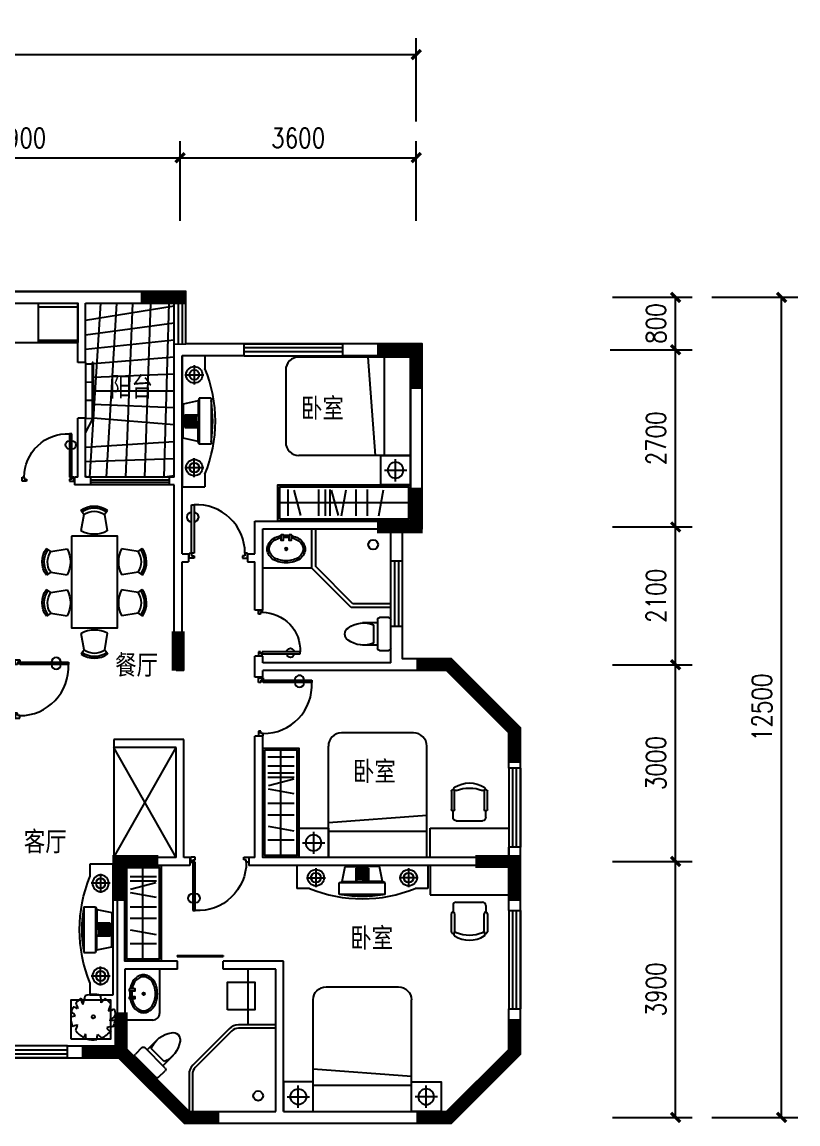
# Model space of a CAD drawing. Header units: millimetres. Extents: x 1193 to 32691, y 722 to 32497.
# Drawn here: x 20865 to 32691, y 15701 to 32497 of the extents above; entities that cross this region are included whole.
import ezdxf
from ezdxf.enums import TextEntityAlignment as Align

# ---------------------------------------------------------------- set-up
doc = ezdxf.new("R2010")
doc.units = ezdxf.units.MM
for name, color, linetype in [('DT', 7, 'Continuous'), ('JJ', 6, 'Continuous'), ('PUB_DIM', 3, 'Continuous'), ('PUB_H', 13, 'Continuous'), ('TEXT', 7, 'Continuous'), ('TOILET', 7, 'Continuous'), ('WALL', 4, 'Continuous'), ('WC', 10, 'Continuous'), ('WINDOW', 5, 'Continuous'), ('WINDOW_TEXT', 7, 'Continuous'), ('轮廓线', 240, 'Continuous')]:
    doc.layers.add(name, color=color, linetype=linetype)
doc.styles.add('-黑体', font='simhei.ttf')
doc.styles.add('DIM_FONT', font='SIMPLEX.shx', dxfattribs={"width": 0.8})
doc.styles.add('SIMPLEX', font='SIMPLEX.SHX')
doc.styles.get("Standard").update_dxf_attribs({"font": 'arial.ttf'})
doc.dimstyles.new('DIMN', dxfattribs={"dimtxt": 300, "dimasz": 1, "dimexe": 250, "dimexo": 300, "dimgap": 150, "dimtad": 1, "dimdec": 0, "dimdsep": 46, "dimtxsty": 'DIM_FONT', "dimblk": '_DIMX', "dimblk1": 'ARCHTICK', "dimblk2": 'ARCHTICK', "dimcen": 0.1, "dimclrt": 7, "dimadec": 0, "dimazin": 0, "dimtfac": 1, "dimtdec": 0, "dimtix": 1, "dimtmove": 2, "dimatfit": 3, "dimldrblk": '_DIMX', "dimfxl": 1, "dimtolj": 1, "dimtzin": 0, "dimarcsym": 0})

# ---------------------------------------------------------------- blocks, each defined once
blk = doc.blocks.new('_WBLK')
for p, q in [((-0.5, 0.5), (0.5, 0.5)), ((0.5, 0.1666666666666666), (-0.5, 0.1666666666666666)), ((0.5, -0.1666666666666667), (-0.5, -0.1666666666666667)), ((-0.4999999999999999, -0.5), (0.5, -0.5))]:
    blk.add_line(p, q)
at = {"layer": 'WINDOW_TEXT', "style": 'SIMPLEX', "flags": 9}
blk.add_attdef('A', text='', height=1, dxfattribs=at).set_placement((0, 1.5), align=Align.MIDDLE)
blk = doc.blocks.new('_ARCHTICK')
at = {"color": 0, "linetype": 'ByBlock', "const_width": 0.15}
blk.add_lwpolyline([(-0.5, -0.5), (0.5, 0.5)], dxfattribs=at)
blk = doc.blocks.new('_DIMX')
at = {"const_width": 50}
blk.add_lwpolyline([(-70, -70), (70, 70)], dxfattribs=at)
blk = doc.blocks.new('M_E24TTP')
at = {"layer": 'TOILET', "color": 7}
for p, q in [((-169.7498989045307, 200.3977986315294), (-169.7498989045307, 430.3977986315294)), ((169.7498989045234, 200.3977986315294), (169.7498989045234, 430.3977986315294)), ((-249.9999999999964, 30), (-250.0000000000036, 170)), ((-220.0000000000036, 200), (219.9999999999964, 200)), ((-139.7498989045307, 260.3977986315294), (139.7498989045234, 260.3977986315294)), ((249.9999999999964, 170), (249.9999999999964, 30)), ((219.9999999999964, 0), (-219.9999999999964, 0))]:
    blk.add_line(p, q, dxfattribs=at)
for centre, radius, start, end in [((-3.637978807091713e-12, 589.5585712347456), 109.7823411183082, 33.45085782636113, 146.5491421736378), ((227.3882324694678, 412.843315203354), 397.5299272151005, 143.3618551266865, 202.5495246689264), ((-227.3882324694641, 412.8433152033613), 397.5299272150933, 337.4504753310721, 36.63814487331355), ((-220.0000000000036, 170), 30, 90, 180.0000000000029), ((219.9999999999964, 170), 30, 0, 90), ((-219.9999999999964, 30), 30, 180.0000000000029, 270), ((219.9999999999964, 30), 30, 270, 0)]:
    blk.add_arc(centre, radius, start, end, dxfattribs=at)
at = {"style": 'DIM_FONT', "width": 0.8, "flags": 9}
for tag in ['YSIZE', 'XSIZE']:
    blk.add_attdef(tag, (0, 0), '', height=0.5, dxfattribs=at)
blk = doc.blocks.new('M_A22TIB')
for p, q in [((-0.4492954482755533, 0.07629073581015507), (-0.4492954482755533, 0.898403832475003)), ((-0.4492954482755533, 0.898403832475003), (-0.4081897934423109, 0.898403832475003)), ((-0.4081897934423109, 0.898403832475003), (-0.4081897934423109, 0.07629073581015507)), ((-0.4904011031087959, 0.07629073581015507), (-0.4492954482755533, 0.07629073581015507)), ((-0.4904011031087959, -0.005920573856329718), (-0.4904011031087959, 0.07629073581015507)), ((-0.4492954482755533, 0.07629073581015507), (-0.4492954482755533, 0.03518508097691268)), ((-0.4081897934423109, 0.07629073581015507), (-0.4492954482755533, 0.07629073581015507)), ((-0.4492954482755533, 0.03518508097691268), (-0.4081897934423109, 0.03518508097691268)), ((-0.4081897934423109, 0.03518508097691268), (-0.4081897934423109, -0.005920573856329718)), ((0.4550289580557793, 0.03518508097691268), (0.4139233032225369, 0.03518508097691268)), ((0.4139233032225369, 0.03518508097691268), (0.4139233032225369, -0.005920573856329718)), ((0.4961346128890218, 0.07629073581015507), (0.4550289580557793, 0.07629073581015507)), ((0.4550289580557793, 0.07629073581015507), (0.4550289580557793, 0.03518508097691268)), ((0.4961346128890218, -0.005920573856329718), (0.4961346128890218, 0.07629073581015507)), ((-0.4081897934423109, -0.005920573856329718), (-0.4904011031087959, -0.005920573856329718)), ((-0.4904011031087959, -0.005920573856329718), (-0.4904011031087959, -0.005920573856329718)), ((0.4139233032225369, -0.005920573856329718), (0.4961346128890218, -0.005920573856329718)), ((0.4961346128890218, -0.005920573856329718), (0.4961346128890218, -0.005920573856329718))]:
    blk.add_line(p, q)
for centre, radius, start, end in [((-0.4492954482755533, 0.6887687055762471), 0.07908870845642624, 90, 270), ((-0.3670834954885889, 0.0773190524574915), 0.822113096664848, 359.9283331946687, 92.86602885992377), ((-0.4081897934423109, 0.6887687055762471), 0.07908870845642624, 270, 90)]:
    blk.add_arc(centre, radius, start, end)
blk = doc.blocks.new('_C18POR')
at = {"layer": 'JJ'}
for p, q in [((0, 0), (-1.01863406598568e-10, 1500)), ((-1.01863406598568e-10, 1500), (1699.999999999898, 1500.000000000146)), ((400, 2.91038304567337e-11), (399.9999999998981, 1500.000000000029)), ((533.4019317040947, 1500.000000000044), (644.4249390694022, 4.365574568510056e-11)), ((1899.999999999985, 200.0000000001601), (1899.999999999927, 1300.00000000016)), ((0, 0), (1700, 1.455191522836685e-10))]:
    blk.add_line(p, q, dxfattribs=at)
for centre, start, end in [((1699.999999999927, 1300.000000000146), 4.956035581926699e-12, 90.00000000000496), ((1699.999999999985, 200.0000000001455), 270.000000000005, 4.956035581926699e-12)]:
    blk.add_arc(centre, 200, start, end, dxfattribs=at)
at = {"style": 'DIM_FONT', "width": 0.8, "flags": 9}
for tag in ['YSIZE', 'XSIZE']:
    blk.add_attdef(tag, (0, 0), '', height=0.5, dxfattribs=at)
blk = doc.blocks.new('_C4CHW')
at = {"layer": 'JJ'}
blk.add_blockref('_C18POR', (0, 0), dxfattribs=at)
at = {"style": 'DIM_FONT', "width": 0.8, "flags": 9}
for tag in ['YSIZE', 'XSIZE']:
    blk.add_attdef(tag, (0, 0), '', height=0.5, dxfattribs=at)
blk = doc.blocks.new('_C4COF')
at = {"layer": 'WALL'}
blk.add_blockref('_C4CHW', (0, 0), dxfattribs=at)
at = {"style": 'DIM_FONT', "width": 0.8, "flags": 9}
for tag in ['YSIZE', 'XSIZE']:
    blk.add_attdef(tag, (0, 0), '', height=0.5, dxfattribs=at)
blk = doc.blocks.new('_C20TYU')
at = {"layer": 'WC'}
for p, q in [((-2.842170943040401e-13, 9.999999999999716), (2.842170943040401e-13, -9.999999999999716)), ((-2.842170943040401e-13, 9.999999999999716), (3.500000000000853, 10.00000000000028)), ((1.86999999999972, 8.520000000000266), (1.86999999999972, 5.620000000000289)), ((3.500000000000853, 10.00000000000028), (3.500000000000284, 8.059553248362192)), ((0.4199999999996749, 7.070000000000277), (3.319999999999709, 7.070000000000277)), ((2.63000000000028, 3.499999999999147), (2.456473953767272, 3.082252110921843)), ((4.429999999999723, 3.499999999999147), (2.63000000000028, 3.499999999999147)), ((2.63000000000028, 3.499999999999147), (2.629999999999711, -3.500000000000853)), ((4.429999999999723, 3.499999999999147), (4.429999999999723, -3.500000000000853)), ((2.456473953767272, 3.082252110921843), (0.1699999999991064, 2.606164383561975)), ((0.1699999999996749, 2.606164383561975), (0.169999999998538, -8.526512829121202e-13)), ((2.456473953767272, 3.082252110921843), (2.456473953767841, -8.526512829121202e-13)), ((0.4299999999997226, -8.526512829121202e-13), (0.4299999999997226, 0.9700000000003115)), ((0.4299999999997226, 0.9700000000003115), (2.456473953767841, 0.9700000000008799)), ((0.5299999999996885, -8.526512829121202e-13), (0.5299999999996885, 0.8700000000002888)), ((0.5299999999996885, 0.8700000000002888), (2.456473953767841, 0.8700000000008572)), ((0.7299999999996771, -8.526512829121202e-13), (0.7299999999996771, 0.8700000000002888)), ((0.9299999999997226, -8.526512829121202e-13), (0.9299999999997226, 0.8700000000002888)), ((1.129999999999711, -8.526512829121202e-13), (1.129999999999711, 0.8700000000002888)), ((1.3299999999997, -8.526512829121202e-13), (1.3299999999997, 0.8700000000002888)), ((1.529999999999688, -8.526512829121202e-13), (1.529999999999688, 0.8700000000002888)), ((1.729999999999677, -8.526512829121202e-13), (1.729999999999677, 0.8700000000002888)), ((1.929999999999723, -8.526512829121202e-13), (1.929999999999723, 0.8700000000002888)), ((2.129999999999711, -8.526512829121202e-13), (2.129999999999711, 0.8700000000002888)), ((0.1699999999996749, -2.606164383563737), (0.169999999998538, -8.526512829121202e-13)), ((0.4299999999997226, -8.526512829121202e-13), (0.4299999999997226, -0.9700000000020168)), ((0.4299999999997226, -0.9700000000020168), (2.456473953767841, -0.9700000000026421)), ((0.5299999999996885, -8.526512829121202e-13), (0.5299999999996885, -0.8700000000020509)), ((0.5299999999996885, -0.8700000000020509), (2.456473953767841, -0.8700000000026193)), ((0.7299999999996771, -8.526512829121202e-13), (0.7299999999996771, -0.8700000000020509)), ((0.9299999999997226, -8.526512829121202e-13), (0.9299999999997226, -0.8700000000020509)), ((1.129999999999711, -8.526512829121202e-13), (1.129999999999711, -0.8700000000020509)), ((1.3299999999997, -8.526512829121202e-13), (1.3299999999997, -0.8700000000020509)), ((1.529999999999688, -8.526512829121202e-13), (1.529999999999688, -0.8700000000020509)), ((1.729999999999677, -8.526512829121202e-13), (1.729999999999677, -0.8700000000020509)), ((1.929999999999723, -8.526512829121202e-13), (1.929999999999723, -0.8700000000020509)), ((2.129999999999711, -8.526512829121202e-13), (2.129999999999711, -0.8700000000020509)), ((2.456473953767272, -3.082252110923605), (2.456473953767841, -8.526512829121202e-13)), ((2.456473953767272, -3.082252110923605), (0.1699999999991064, -2.606164383563737)), ((2.63000000000028, -3.500000000000853), (2.456473953767272, -3.082252110923605)), ((4.429999999999723, -3.500000000000853), (2.629999999999711, -3.500000000000853)), ((1.86999999999972, -8.520000000002028), (1.86999999999972, -5.620000000002051)), ((0.4199999999996749, -7.07000000000204), (3.319999999999709, -7.07000000000204)), ((3.500000000000284, -8.059553248366285), (3.500000000000284, -9.999999999999147)), ((2.842170943040401e-13, -9.999999999999716), (3.500000000000284, -9.999999999999147))]:
    blk.add_line(p, q, dxfattribs=at)
for centre, radius in [((1.86999999999972, 7.070000000000277), 1.25), ((1.86999999999972, 7.070000000000277), 0.75), ((1.86999999999972, -7.07000000000204), 1.25), ((1.86999999999972, -7.07000000000204), 0.75)]:
    blk.add_circle(centre, radius, dxfattribs=at)
for centre, radius, start, end in [((-16.23478260868552, -1.477928890381008e-12), 21.31708336464693, 337.7852239154627, 22.21477608453572), ((-16.04478260868552, -1.477928890381008e-12), 20.71708336464693, 351.2284791516101, 8.771520848389866)]:
    blk.add_arc(centre, radius, start, end, dxfattribs=at)
at = {"style": 'DIM_FONT', "width": 0.8, "flags": 9}
for tag in ['YSIZE', 'XSIZE']:
    blk.add_attdef(tag, (0, 0), '', height=0.5, dxfattribs=at)
blk = doc.blocks.new('_C0BXV')
at = {"layer": 'JJ', "xscale": -100, "yscale": 100, "zscale": 100, "rotation": 89.9999999999999}
blk.add_blockref('_C20TYU', (0, 0), dxfattribs=at)
at = {"style": 'DIM_FONT', "width": 0.8, "flags": 9}
for tag in ['YSIZE', 'XSIZE']:
    blk.add_attdef(tag, (0, 0), '', height=0.5, dxfattribs=at)
blk = doc.blocks.new('_E6GUL')
at = {"layer": 'WC'}
for points in [[(-0.7500000000001137, 2.033633089293119, 0.02642919608072529), (-1.189383494228309, 1.931048740589404, 0.08231393903309484), (-2.121320343559773, 1.48492424049175, 0.1143833486753109), (-2.691615977784068, 0.7613521808736436, 0.1343800092873524), (-2.900000000000091, -5.684341886080801e-14, 0.1343800092873378), (-2.691615977784068, -0.7613521808737573, 0.1143833486753111), (-2.121320343559773, -1.484924240491807, 0.0823139390330995), (-1.189383494228196, -1.931048740589461, 0.07067000486751386), (-1.13686837721616e-13, -2.100000000000023, 0.07067000486751812), (1.189383494228082, -1.931048740589404, 0.08231393903309508), (2.121320343559546, -1.48492424049175, 0.1143833486753106), (2.69161597778384, -0.7613521808736436, 0.1343800092873524), (2.899999999999864, 5.684341886080801e-14, 0.1371984389008746)], [(-0.7500000000002274, 1.728530650445578, 0.02305399718088878), (-1.105839582845078, 1.642916106424536, 0.08231393903308756), (-1.949281640250774, 1.239154664335956, 0.1155187488024915), (-2.433431309318166, 0.6085756219088694, 0.1343800092873594), (-2.600000000000136, -5.684341886080801e-14, 0.1343800092874082), (-2.433431309317939, -0.6085756219092104, 0.1155187488024386), (-1.949281640250888, -1.239154664336013, 0.08231393903306752), (-1.105839582845306, -1.642916106424423, 0.07067000486754421), (-1.13686837721616e-13, -1.800000000000011, 0.07067000486752599), (1.105839582844851, -1.642916106424536, 0.08231393903308756), (1.949281640250547, -1.239154664335956, 0.1155187488024915), (2.433431309317939, -0.6085756219088694, 0.1343800092873594), (2.599999999999909, 5.684341886080801e-14, 0.137557652147613)], [(0.4500000000001592, 2.076227381770423, 0.02639561685204402), (-1.13686837721616e-13, 2.100000000000023, 0.02639561685202118), (-0.4499999999999318, 2.076227381770479, 0.08231393903309484)], [(0.4500000000001592, 1.774420179057699, 0.02839910065398466), (-1.13686837721616e-13, 1.800000000000011, 0.02839910065396035), (-0.4499999999999318, 1.774420179057756, 0.08231393903308756)], [(2.899999999999864, 5.684341886080801e-14, 0.1343800092873989), (2.691615977783727, 0.7613521808738142, 0.1143833486753362), (2.121320343559546, 1.484924240491807, 0.08231393903307559), (1.189383494228082, 1.931048740589461, 0.02642919608071407), (0.75, 2.033633089293119, 0.0270505346887004)], [(2.599999999999909, 5.684341886080801e-14, 0.1343800092872531), (2.433431309318166, 0.6085756219083578, 0.11551874880262), (1.949281640250547, 1.239154664336127, 0.08231393903311651), (1.105839582844283, 1.642916106424764, 0.02305399718084689), (0.75, 1.728530650445578, 0.02922872398334826)]]:
    blk.add_lwpolyline(points, format="xyb", dxfattribs=at)
for points in [[(-0.4499999999999318, 2.200000000000102), (-0.7500000000001137, 2.200000000000102), (-0.7500000000002274, 1.299999999999955), (-0.4499999999998181, 1.300000000000011)], [(0.75, 2.200000000000102), (0.4500000000001592, 2.200000000000102), (0.4500000000000455, 1.300000000000182), (0.75, 1.300000000000182)]]:
    blk.add_lwpolyline(points, close=True, dxfattribs=at)
for radius in [0.2, 0.1]:
    blk.add_circle((0, 0), radius, dxfattribs=at)
at = {"style": 'DIM_FONT', "width": 0.8, "flags": 9}
for tag in ['YSIZE', 'XSIZE']:
    blk.add_attdef(tag, (0, 0), '', height=0.5, dxfattribs=at)
blk = doc.blocks.new('M_C56KIS')
for p, q in [((61.68769691910711, 318.4202871911148), (71.90601225494174, 242.2449976117387)), ((71.90601225494174, 242.2449976117387), (100.8935978659574, 299.1390777507368)), ((100.8935978659574, 299.1390777507368), (100.8935978659574, 299.1390777507368))]:
    blk.add_line(p, q)
blk.add_lwpolyline([(293.5310873228591, 324.8203210098109), (293.5310873228591, -275.1796789901891), (-306.4689126771409, -275.1796789901891), (-306.4689126771409, 324.8203210098109)], close=True)
blk.add_circle((-45.62873294828751, -15.71658524134182), 24.74795864091466)
for centre, radius, start, end in [((-307.3263161788782, 139.4254770050211), 56.51447527397258, 8.94104035208526, 100.0107453020594), ((-45.50328085846559, -12.31630878756187), 339.7112833079223, 112.0102967799918, 142.6391627845076), ((-371.2896940797655, -21.64040045695947), 380.1920188542477, 45.97817327683244, 58.53146648823827), ((-666.0950092341081, 364.7389955538201), 570.3182934058449, 348.5728220433146, 356.664893159638), ((-45.50328085846559, -12.31630878756187), 347.6731246968502, 72.04260863602428, 98.47500495788819), ((-45.50328085846559, -12.31630878756187), 341.3130754933274, 37.27508326534749, 64.82453975226632), ((82.19623916537967, 215.3506896556755), 145.4134528367333, 319.7203254456983, 351.7151342059933), ((-277.2367385652906, -87.58515179670576), 115.2873787263145, 97.39115352619886, 159.6951689965226), ((-332.4263924279076, -104.7566776789063), 142.750854417868, 71.80085051577306, 110.5991494842191), ((-45.50328085846559, -12.31630878756187), 338.1869811262916, 154.3498330697507, 173.0356210533512), ((-402.2700638191891, 850.071679190416), 717.8742823705817, 274.1464636058081, 282.123813865735), ((206.6061042903748, 198.4565398962477), 84.24348286259413, 254.8554930631365, 310.959999052217), ((-45.50328085846559, -12.31630878756187), 344.854602640086, 0.5321478976161764, 25.58563763758895), ((-45.50328085846559, -12.31630878756187), 341.6813009379082, 185.9236248562026, 201.5277014868109), ((-287.016916876004, -214.3724508192572), 105.9156923180378, 81.8313753688686, 131.8278158106918), ((-119.4181293166766, -230.1884061095298), 194.498044918058, 141.6582328344403, 174.3092801234542), ((1198.945539950029, 166.7284474101361), 1057.644250898783, 196.6397484795939, 201.9099380494143), ((262.0729412414221, -63.06088788394482), 99.59076505003421, 227.0453936709736, 270.9650517005485), ((240.9715377723187, 101.5253414807994), 125.0895764326022, 263.277489039658, 297.8128437567362), ((333.1284424762271, 45.00061429590642), 130.7944999497475, 215.3868289016926, 249.7411029521465), ((-45.50328085846559, -12.31630878756187), 343.8520713788156, 334.0766548191929, 348.9021315592918), ((-45.50328085846559, -12.31630878756187), 333.1188994948745, 216.5940385052634, 237.4463764496026), ((-456.1104389769607, -26.25292581247413), 353.3091112416235, 310.8535874544839, 325.1929914565035), ((258.5327176696737, -243.1566432130312), 424.821412029153, 177.9454952844627, 193.2146256256703), ((-45.50328085846559, -12.31630878756187), 345.7632267254725, 251.5307323359839, 290.6299658611113), ((1319.979056938726, -610.5931979398483), 1273.632728424784, 161.2864889084941, 167.5451059776773), ((-13.45707389987365, -284.0690271355743), 151.3411783082969, 354.7322619888067, 32.8543979234022), ((-45.50328085846559, -12.31630878756187), 339.1036820278283, 302.6098373623655, 320.6752496465583)]:
    blk.add_arc(centre, radius, start, end)
at = {"style": 'DIM_FONT', "width": 0.8, "flags": 9}
for tag in ['YSIZE', 'XSIZE']:
    blk.add_attdef(tag, (0, 0), '', height=0.5, dxfattribs=at)
blk = doc.blocks.new('_C2GBH')
at = {"layer": 'JJ'}
for p, q in [((-225, -55), (-225, -395)), ((-395, -225), (-55, -225))]:
    blk.add_line(p, q, dxfattribs=at)
blk.add_lwpolyline([(-450, 0), (-450, -450), (0, -450), (0, 0)], close=True, dxfattribs=at)
blk.add_circle((-225, -225), 120, dxfattribs=at)
at = {"style": 'DIM_FONT', "width": 0.8, "flags": 9}
for tag in ['YSIZE', 'XSIZE']:
    blk.add_attdef(tag, (0, 0), '', height=0.5, dxfattribs=at)
blk = doc.blocks.new('M_A13ZTG')
for p, q in [((-0.5018127931532894, 0.2083333429182039), (0.4981872068468103, 0.2083333429182039)), ((-0.5018127931532894, 0.2083333429182039), (-0.5018127931532894, 0.1896067654037581)), ((0.4981872068468103, 0.2083333429182039), (0.4981872068468103, 0.1896067654037581)), ((-0.5018127931532894, 0.1896067654037581), (0.4981872068468103, 0.1896067654037581))]:
    blk.add_line(p, q)
blk = doc.blocks.new('M_C32CXI')
for p, q in [((-188.1173838503528, 275), (86.88261614964722, 274.9999999998981)), ((86.88261614964722, 225), (-188.1173838503528, 224.9999999998981)), ((211.8826161496472, 249.9999999999927), (111.8826161496545, 249.9999999999709)), ((261.8826161496545, 200), (261.8826161496472, -200)), ((-188.1173838503455, -225), (86.8826161496545, -225.0000000001019)), ((86.8826161496545, -275), (-188.1173838503455, -275.0000000001019)), ((211.8826161496545, -250), (111.8826161496545, -250.0000000000218))]:
    blk.add_line(p, q)
for centre, radius, start, end in [((110.9897590067703, 0), 425.8928571428326, 148.1092081981523, 211.8907918018478), ((-226.7826380876322, 210.1694915254229), 28.07203389830514, 338.7606894476903, 148.1092081981521), ((313.9659494829975, 0), 552.0833333333411, 158.7606894476899, 201.2393105523097), ((-188.1173838503637, 249.9999999999491), 25.00000000005045, 89.99999999997881, 270.0000000000211), ((86.88261614964722, 250), 25, 269.9999999999992, 90.0000000000008), ((211.8826161496545, 199.9999999999927), 50, 0, 90.00000000001087), ((-226.7826380876322, -210.1694915254229), 28.07203389830518, 211.8907918018478, 21.23931055230808), ((-188.1173838503528, -250.0000000000509), 25.00000000005045, 89.99999999997881, 270.0000000000211), ((86.8826161496545, -250), 25, 269.9999999999992, 90.0000000000008), ((211.8826161496472, -200.0000000000909), 50, 269.999999999989, 0)]:
    blk.add_arc(centre, radius, start, end)
at = {"width": 0.8, "flags": 9}
for tag in ['YSIZE', 'XSIZE']:
    blk.add_attdef(tag, (0, 0), '', height=0.5, dxfattribs=at)
blk = doc.blocks.new('_E4MQF')
at = {"layer": 'PUB_DIM'}
for p, q in [((-600, 541.4606739881565), (0, 541.4606739881565)), ((-600, 31.17003490077332), (0, 31.17003490077332))]:
    blk.add_line(p, q, dxfattribs=at)
for points in [[(-600, 0), (0, 0), (0, 600), (-600, 600)], [(-205.3302450853807, 22.45524699118687), (-205.3302450853807, 6.036582921224181), (-149.4857149193995, 6.036582921224181), (-149.4857149193995, 22.45524699118687)]]:
    blk.add_lwpolyline(points, close=True, dxfattribs=at)
blk.add_circle((-95.28365057920746, 16.70876033598324), 9.033700459665852, dxfattribs=at)
at = {"style": 'DIM_FONT', "width": 0.8, "flags": 9}
for tag in ['YSIZE', 'XSIZE']:
    blk.add_attdef(tag, (0, 0), '', height=0.5, dxfattribs=at)
blk = doc.blocks.new('A$C696326CC')
at = {"layer": 'PUB_H', "rotation": 324.6600000000053}
blk.add_blockref('_E4MQF', (489.4407746199868, -6.697699791402556e-05), dxfattribs=at)
blk = doc.blocks.new('*D61')
at = {"layer": 'DEFPOINTS', "color": 0, "transparency": 16777216}
for p in [(29565.29580902613, 28301.37264887295), (30826.09985994854, 28301.37264887295), (29529.27647828616, 27501.37264887295)]:
    blk.add_point(p, dxfattribs=at)
at = {"layer": 'PUB_DIM', "color": 0, "lineweight": -2, "transparency": 16777216}
for p, q in [((29865.29580902613, 28301.37264887295), (31076.09985994854, 28301.37264887295)), ((30826.09985994854, 28302.37264887295), (30826.09985994854, 28303.37264887295)), ((30826.09985994854, 27501.37264887295), (30826.09985994854, 28301.37264887295)), ((29829.27647828616, 27501.37264887295), (31076.09985994854, 27501.37264887295)), ((30826.09985994854, 27500.37264887295), (30826.09985994854, 27499.37264887295))]:
    blk.add_line(p, q, dxfattribs=at)
for p, rotation in [((30826.09985994854, 28301.37264887295), 270), ((30826.09985994854, 27501.37264887295), 90)]:
    blk.add_blockref('_DIMX', p, dxfattribs=dict(at, rotation=rotation))
at = {"layer": 'PUB_DIM', "color": 7, "transparency": 16777216, "insert": (30526.09985994854, 27901.37264887293), "char_height": 300, "attachment_point": 5, "rotation": 90, "style": 'DIM_FONT'}
blk.add_mtext('\\A1;800', dxfattribs=at)
blk = doc.blocks.new('_C12HYY')
at = {"layer": 'JJ'}
for p, q in [((-120.6938151297072, 174.3753905677695), (-185.3509952813911, 221.4864195825685)), ((-120.6938151297072, 174.3753905677695), (130.0128341451054, 211.5545126727411)), ((-126.3695601703221, -142.2404076735984), (-192.6737071448442, -187.0037866119528)), ((-126.369560170293, -142.2404076735984), (122.8434719885845, -188.3812324742539))]:
    blk.add_line(p, q, dxfattribs=at)
for centre, radius, start, end in [((102.126501886014, 12.02227842474531), 355.6944444444363, 143.9218727776041, 214.0241462724967), ((102.126501886014, 12.02227842474531), 325.6944444444363, 143.9218727776041, 214.0241462724967), ((102.126501886014, 12.02227842474531), 275.6944444444363, 143.9218727776041, 214.0241462724967), ((-248.5116080085281, 18.30791712102291), 425.0000000000959, 330.9005225892001, 27.04549646089349)]:
    blk.add_arc(centre, radius, start, end, dxfattribs=at)
at = {"style": 'DIM_FONT', "width": 0.8, "flags": 9}
for tag in ['YSIZE', 'XSIZE']:
    blk.add_attdef(tag, (-24.08088751057221, 18.15194697129846), '', height=0.5, rotation=356.9059419410828, dxfattribs=at)
for tag in ['YSIZE', 'XSIZE']:
    blk.add_attdef(tag, (0, 0), '', height=0.5, dxfattribs=at)
blk = doc.blocks.new('_C11DKQ')
at = {"layer": 'JJ'}
for p, q in [((-1166.101238471849, 312.1467543399631), (-1212.246534607679, 377.4966712835594)), ((-849.4360621561354, 313.1182926685724), (-803.6926219907909, 378.7501270314679)), ((-541.1012384718488, 312.1467543399631), (-587.2465346076788, 377.4966712835594)), ((-224.4360621561354, 313.1182926685724), (-178.6926219907909, 378.7501270314679)), ((-1166.101238471849, 312.146754339934), (-1207.000705096056, 62.02009694220033)), ((-849.4360621561354, 313.1182926685724), (-807.0025876446307, 63.24730325206474)), ((-541.1012384718488, 312.146754339934), (-582.0007050960558, 62.02009694220033)), ((-224.4360621561354, 313.1182926685724), (-182.0025876446307, 63.24730325206474)), ((332.146754339934, -193.8987615281512), (82.02009694220033, -152.9992949039442)), ((332.1467543399631, -193.8987615281512), (397.4966712835594, -147.7534653923212)), ((333.1182926685724, -510.5639378438646), (83.24730325206474, -552.9974123553693)), ((333.1182926685724, -510.5639378438646), (398.7501270314679, -556.3073780092091))]:
    blk.add_line(p, q, dxfattribs=at)
blk.add_lwpolyline([(-1400, -700), (0, -700), (0, 0), (-1400, 0)], close=True, dxfattribs=at)
for centre, radius, start, end in [((-1007.076216198184, 86.93914126175514), 355.6944444444363, 55.12464788368797, 125.2269213785806), ((-1007.076216198184, 86.93914126175514), 325.6944444444363, 55.12464788368797, 125.2269213785806), ((-1007.076216198184, 86.93914126175514), 275.6944444444363, 55.12464788368797, 125.2269213785806), ((-382.0762161981693, 86.93914126175514), 355.6944444444363, 55.12464788368797, 125.2269213785806), ((-382.0762161981693, 86.93914126175514), 325.6944444444363, 55.12464788368797, 125.2269213785806), ((-382.0762161981693, 86.93914126175514), 275.6944444444363, 55.12464788368797, 125.2269213785806), ((-1008.152152285795, 437.6319352079299), 425.0000000000959, 242.1032976952841, 298.2482715669774), ((-383.1521522857802, 437.6319352079299), 425.0000000000959, 242.1032976952841, 298.2482715669774), ((457.6319352079154, -351.8478477142053), 425.0000000000959, 152.103297695284, 208.2482715669774), ((106.9391412617551, -352.9237838018162), 325.6944444444363, 325.124647883688, 35.22692137858054), ((106.9391412617551, -352.9237838018162), 355.6944444444363, 325.124647883688, 35.22692137858054), ((106.9391412617551, -352.9237838018162), 275.6944444444363, 325.124647883688, 35.22692137858054)]:
    blk.add_arc(centre, radius, start, end, dxfattribs=at)
at = {"layer": 'JJ', "xscale": -1}
for p, rotation in [((-1603.790783636781, -343.7604328034358), 178.7972248939161), ((-1021.239567196564, -893.7907836367813), 268.7972248939161), ((-396.2395671965642, -893.7907836367813), 268.7972248939161)]:
    blk.add_blockref('_C12HYY', p, dxfattribs=dict(at, rotation=rotation))
at = {"style": 'DIM_FONT', "width": 0.8, "flags": 9}
for tag in ['YSIZE', 'XSIZE']:
    blk.add_attdef(tag, (0, 0), '', height=0.5, dxfattribs=at)

msp = doc.modelspace()

# ---------------------------------------------------------------- hatches: boundary and pattern name
at = {"layer": 'WINDOW'}
h = msp.add_hatch(dxfattribs=at)
h.set_pattern_fill('NET', color=256, scale=2000, style=0)
h.set_pattern_definition([(0, (-532203709.6962089, -2524336212.918412), (0, 250), []), (90, (-532203709.6962089, -2524336212.918412), (-250, 1.530757942277972e-14), [])])
h.paths.add_polyline_path([(23183.37675350463, 28211.37264887294), (22607.38205581462, 28211.37264887294), (21857.38205581462, 28211.37264887294), (21833.37675356423, 28211.37264887294), (21833.37675350463, 27308.09197012385), (21833.37675356423, 26458.09196964702), (21833.37675356423, 25561.37264887294), (21908.37675362384, 25561.37264887294), (23108.37675362384, 25561.37264911136), (23183.37675362384, 25561.37264934977)])
h.paths.add_polyline_path([(21950.46009510419, 26459.6328438274), (21934.54250421702, 26459.6328438274), (21934.54250421702, 27309.6328438274), (21950.4600951043, 27309.6328438274)], flags=16)
h.paths.add_polyline_path([(22164.13301631448, 26634.80229282709), (22987.69233834837, 26634.80229282895), (22987.69233834698, 27222.09042842224), (22164.13301631308, 27222.09042842038)], flags=24)

# ---------------------------------------------------------------- linework, layer by layer
at = {"layer": 'DT'}
for points in [[(22673.37675350463, 28301.37264887294, 200, 200, 0), (23273.37675350463, 28301.37264887294, 200, 200, 0), (23273.37675350463, 28201.37264887294, 0, 0, 0)], [(26273.37675344502, 27501.37264887294, 200, 200, 0), (26873.37675344502, 27501.37264887294, 200, 200, 0), (26873.37675344502, 26901.37264887294, 0, 0, 0)], [(26273.37675344502, 24801.37264887294, 200, 200, 0), (26873.37675344502, 24801.37264887294, 200, 200, 0), (26873.37675344502, 25401.37264887294, 0, 0, 0)], [(22943.37675362384, 19701.37264934977, 200, 200, 0), (22343.37675362384, 19701.37264934977, 200, 200, 0), (22343.37675362384, 19101.37264934977, 0, 0, 0)], [(27773.37675350463, 19701.37264934977, 200, 200, 0), (28373.37675350463, 19701.37264934977, 200, 200, 0), (28373.37675350463, 19101.37264934977, 0, 0, 0)]]:
    msp.add_lwpolyline(points, format="xyseb", dxfattribs=at)
at = {"layer": 'DT', "const_width": 200}
for points in [[(23243.37675332581, 23211.3726483961), (23243.37675332581, 22611.3726483961)], [(26873.3767543987, 22701.37264887294), (27373.37675380265, 22701.37264887294), (28373.37675362384, 21701.37264934977), (28373.37675362384, 21201.37264887294)], [(23873.37675207412, 15801.37264982661), (23373.37675267016, 15801.37264982661), (22373.37675284898, 16801.37264934977), (22373.37675284898, 17401.37264982661)], [(26873.37675433909, 15801.37264982661), (27373.37675374305, 15801.37264982661), (28373.37675356423, 16801.37264934977), (28373.37675356423, 17301.37264982661)], [(22373.37675284898, 16801.37265030345), (21773.37675284898, 16801.37265030345)]]:
    msp.add_lwpolyline(points, dxfattribs=at)
at = {"layer": 'JJ'}
for p, q in [((19063.37675356423, 27611.37264887294), (21713.37675356423, 27611.37264887294)), ((24922.30855458533, 24970.13559452495), (24922.30855458533, 25370.13559452495)), ((25116.51083594119, 24976.95042911967), (25012.98321789061, 25363.32075993022)), ((25386.82706504619, 24970.13559452495), (25386.82706504619, 25370.13559452495)), ((25491.60067623412, 24970.13559452495), (25491.60067623412, 25370.13559452495)), ((25559.85941916263, 24970.13559452495), (25559.85941916263, 25370.13559452495)), ((25685.80295758998, 24976.95042911967), (25582.2753395394, 25363.32075993022)), ((25735.99036371266, 24971.73998419246), (25805.449634786, 25365.66308514079)), ((25956.11918669497, 24970.13559452495), (25956.11918669497, 25370.13559452495)), ((26129.15154081141, 24970.13559452495), (26129.15154081141, 25370.13559452495)), ((26305.28248536145, 24971.73998419246), (26374.74175643479, 25365.66308514079)), ((26753.37675350463, 25166.37264887294), (24793.37675350463, 25166.37264887294)), ((25283.37675356423, 24171.37264934977), (25283.37675356423, 24771.37264887294)), ((25343.37675356423, 24196.22546307048), (25343.37675356423, 24771.37264887294)), ((25908.22956740415, 23631.3726483961), (25343.37675356423, 24196.22546307048)), ((25283.37675356423, 24171.37264934977), (24533.37675350463, 24171.37264934977)), ((25883.37675344502, 23571.37264887294), (25283.37675356423, 24171.37264934977)), ((26483.37675356423, 23571.37264934977), (25883.37675344502, 23571.37264887294)), ((26483.37675350463, 23631.37264934977), (25908.22956740415, 23631.3726483961)), ((23213.37675356423, 19761.37264934977), (22262.07260220801, 21441.37264887294)), ((22262.07260226762, 19761.37264934977), (23213.37675362384, 21441.37264887294)), ((22262.07260220801, 21441.37264887294), (22262.07260220801, 19662.48834673365)), ((24808.37675368344, 19791.37264934977), (24808.37675368344, 21401.37264934977)), ((24612.13969933545, 21295.52712408503), (25012.13969933545, 21295.52712408503)), ((24612.13969933545, 21157.92233816584), (25012.13969933545, 21157.92233816584)), ((24612.13969933545, 21053.14872662028), (25012.13969933545, 21053.14872662028)), ((24612.13969933545, 20984.88998381099), (25012.13969933545, 20984.88998381099)), ((24618.95453393018, 20858.94644514521), (25005.32486474072, 20962.47406355342)), ((24613.74408900296, 20808.75903908214), (25007.66718995129, 20739.299768128)), ((24612.13969933545, 20588.63021627864), (25012.13969933545, 20588.63021627864)), ((24612.13969933545, 20415.59786192378), (25012.13969933545, 20415.59786192378)), ((24613.74408900296, 20239.46691767177), (25007.66718995129, 20170.00764671763)), ((24612.13969933545, 20030.04493109187), (25012.13969933545, 20030.04493109187)), ((22708.37675362384, 18211.3726483961), (22708.37675368344, 19641.37264934977)), ((22512.13969927585, 19473.14872566661), (22912.13969927585, 19473.14872566661)), ((22512.13969927585, 19404.88998285731), (22912.13969927585, 19404.88998285731)), ((22518.95453387057, 19278.94644419154), (22905.32486468112, 19382.47406259974)), ((22513.74408894336, 19228.75903812846), (22907.66718989169, 19159.29976717433)), ((22512.13969927585, 19008.63021532496), (22912.13969927585, 19008.63021532496)), ((22512.13969927585, 18835.59786097011), (22912.13969927585, 18835.59786097011)), ((22513.74408894336, 18659.46691671809), (22907.66718989169, 18590.00764576396)), ((22512.13969927585, 18450.0449301382), (22912.13969927585, 18450.0449301382)), ((22960.70179008996, 18061.3726483961), (22960.70179008996, 17385.32881418666)), ((24305.73869162356, 18061.3726483961), (24305.73869162356, 17211.37264887294)), ((22860.70179008996, 17285.32881418666), (22433.37675356423, 17285.32881418666)), ((24022.35417431151, 17152.79400602778), (23469.23461693084, 16599.67444673976)), ((24730.63844602858, 17211.3726483961), (24163.77553110873, 17211.37264982661)), ((24730.63844596898, 17161.3726483961), (24163.77553021466, 17161.37264887294)), ((24057.70951270615, 17117.43866602382), (23504.58995586192, 16564.31910673579)), ((23410.65597337043, 16458.25309053859), (23410.65597337043, 15891.37264887294)), ((23460.65597325122, 16458.25308958491), (23460.65597337043, 15891.37264887294))]:
    msp.add_line(p, q, dxfattribs=at)
for points in [[(24763.37675350463, 24891.37264887294), (24763.37675350463, 25441.37264887294), (26783.37675350463, 25441.37264887294), (26783.37675350463, 24891.37264887294)], [(24793.37675350463, 24921.37264887294), (24793.37675350463, 25411.37264887294), (26753.37675350463, 25411.37264887294), (26753.37675350463, 24921.37264887294)], [(24533.37675368344, 21431.37264934977), (25083.37675368344, 21431.37264934977), (25083.37675368344, 19761.37264934977), (24533.37675368344, 19761.37264934977)], [(24563.37675368344, 21401.37264934977), (25053.37675368344, 21401.37264934977), (25053.37675368344, 19791.37264934977), (24563.37675368344, 19791.37264934977)], [(27083.37675362384, 20211.37264934977), (28283.37675362384, 20211.37264934977), (28283.37675362384, 19761.37264934977), (27083.37675362384, 19761.37264934977)], [(22433.37675356423, 19641.37264934977), (22983.37675362384, 19641.37264934977), (22983.37675362384, 18181.3726483961), (22433.37675362384, 18181.3726483961)], [(22463.37675362384, 19611.3726483961), (22953.37675362384, 19611.3726483961), (22953.37675362384, 18211.3726483961), (22463.37675362384, 18211.3726483961)], [(27083.37675362384, 19191.37264934977), (28283.37675362384, 19191.37264934977), (28283.37675362384, 19641.37264934977), (27083.37675362384, 19641.37264934977)], [(23998.03057699954, 17440.58075157603), (23998.03057699954, 17862.79395309886), (24415.17583304202, 17862.79395309886), (24415.17583304202, 17440.58075157603)]]:
    msp.add_lwpolyline(points, close=True, dxfattribs=at)
for centre in [(26216.51702481067, 24532.50829473933), (24463.77871715581, 16130.23700300654)]:
    msp.add_circle(centre, 74.29934167861938, dxfattribs=at)
for centre, radius, start, end in [((22860.70179008996, 17385.32881418666), 100, 269.9999999799897, 0), ((24163.7755307511, 17011.37264982661), 200, 89.9999998932783, 135.0000000801755), ((24163.77553009545, 17011.37264887294), 150, 89.99999994663915, 135.0000001084744), ((23610.65597337043, 16458.25309053859), 200, 135.000000075459, 180), ((23610.65597325122, 16458.25308958491), 150, 135.0000001084744, 180)]:
    msp.add_arc(centre, radius, start, end, dxfattribs=at)
at = {"layer": 'WALL'}
for p, q in [((18283.37675362384, 28391.37264887294), (23363.37675350463, 28391.37264887294)), ((23363.37675350463, 28211.37264888132), (23363.37675350463, 28391.37264887294)), ((18463.37675356423, 28211.37264887294), (21713.37675356423, 28211.37264887294)), ((21713.37675350463, 27308.09196964702), (21713.37675356423, 28211.37264887294)), ((21833.37675350463, 27308.09197012385), (21833.37675356423, 28211.37264887294)), ((21833.37675356423, 28211.37264887294), (23183.37675350463, 28211.37264887294)), ((23183.37675350463, 28211.37264887294), (23363.37675350463, 28211.37264888132)), ((23183.37675353268, 27589.27393620605), (23363.37675350463, 27591.37264887294)), ((23183.37675362384, 25561.37264934977), (23183.37675353268, 27589.27393620605)), ((24251.95539742267, 27591.37264887294), (23363.37675350463, 27591.37264887294)), ((24251.95539742267, 27411.3726483961), (24251.95539742267, 27591.37264887294)), ((26963.37675350463, 27591.37264887294), (25751.95539730346, 27591.37264887294)), ((25751.95539742267, 27411.37264887294), (25751.95539730346, 27591.37264887294)), ((26963.37675344502, 24771.37264934977), (26963.37675350463, 27591.37264887294)), ((23303.37675356423, 24391.3726483961), (23303.37675350463, 27411.3726483961)), ((24251.95539742267, 27411.3726483961), (23303.37675350463, 27411.3726483961)), ((26783.37675338542, 27411.37264887294), (25751.95539742267, 27411.37264887294)), ((26783.37675338542, 24891.37264887294), (26783.37675338542, 27411.37264887294)), ((21833.37675350463, 27308.09197012385), (21713.37675350463, 27308.09196964702)), ((21713.37675356423, 25561.37264887294), (21713.37675356423, 26458.09196964702)), ((21833.37675356423, 26458.09196964702), (21713.37675356423, 26458.09196964702)), ((21833.37675356423, 25561.37264887294), (21833.37675356423, 26458.09196964702)), ((21713.37675356423, 25561.37264887294), (21663.37675362384, 25561.37264887294)), ((21663.37675362384, 25561.37264887294), (21663.37675362384, 25441.37264887294)), ((21908.37675362384, 25561.37264887294), (21833.37675356423, 25561.37264887294)), ((21908.37675362384, 25561.37264887294), (21908.37675368344, 25441.37264887294)), ((23183.37675362384, 25561.37264934977), (23108.37675362384, 25561.37264934977)), ((23108.37675362384, 25561.37264934977), (23108.37675374305, 25441.37264887294)), ((21908.37675368344, 25441.37264887294), (21663.37675362384, 25441.37264887294)), ((23183.37675350463, 25441.37264887294), (23108.37675374305, 25441.37264887294)), ((23183.37675368344, 22611.3726483961), (23183.37675350463, 25441.37264887294)), ((24413.37675368344, 24891.37264887294), (26783.37675338542, 24891.37264887294)), ((24413.37675368344, 24391.37264887294), (24413.37675368344, 24891.37264887294)), ((24533.37675344502, 24771.37264887294), (26483.37675356423, 24771.37264887294)), ((24533.37675350463, 23531.37264791926), (24533.37675344502, 24771.37264887294)), ((26483.37675350463, 24281.37264887294), (26483.37675350463, 24771.37264887294)), ((26663.37675350463, 24281.37264887294), (26663.37675350463, 24771.37264887294)), ((26663.37675356423, 24771.37264887294), (26963.37675344502, 24771.37264934977)), ((23303.37675356423, 24391.37264887294), (23403.37675356423, 24391.37264887294)), ((23403.37675356423, 24391.3726483961), (23403.37675362384, 24271.37264887294)), ((24303.37675350463, 24391.37264887294), (24413.37675362384, 24391.37264887294)), ((24303.37675350463, 24391.37264887294), (24303.37675350463, 24271.37264887294)), ((23303.37675368344, 22611.3726483961), (23303.37675356423, 24271.3726483961)), ((23303.37675356423, 24271.37264887294), (23403.37675362384, 24271.37264887294)), ((24303.37675350463, 24271.37264887294), (24413.37675362384, 24271.37264887294)), ((24413.37675362384, 23531.37264791926), (24413.37675368344, 24271.37264887294)), ((26663.37675344502, 24281.37264887294), (26483.37675344502, 24281.37264887294)), ((24533.37675350463, 23531.37264791926), (24413.37675362384, 23531.37264791926)), ((26663.37675356423, 23281.37264887294), (26483.37675356423, 23281.37264887294)), ((26483.37675356423, 22731.3726483961), (26483.37675356423, 23281.37264887294)), ((26663.37675356423, 22791.3726483961), (26663.37675356423, 23281.37264887294)), ((24413.37675356423, 22731.37264791926), (24413.37675356423, 22831.37264744243)), ((24533.37675362384, 22831.37264744243), (24413.37675356423, 22831.37264744243)), ((24413.37675404107, 22511.37264791926), (24413.37675410067, 22731.37264791926)), ((24533.37675356423, 22731.37264744243), (24533.37675356423, 22831.37264744243)), ((26483.37675356423, 22731.3726483961), (24533.37675356423, 22731.37264744243)), ((27410.65597468173, 22791.3726483961), (26663.37675356423, 22791.3726483961)), ((28463.37675368344, 21738.65186945399), (27410.65597468173, 22791.3726483961)), ((23333.37675350463, 22611.3726483961), (23213.37675350463, 22611.3726483961)), ((24533.37675398147, 22511.37264791926), (24413.37675410067, 22511.37264791926)), ((27336.09753351962, 22611.3726483961), (24533.37675398147, 22611.37264791926)), ((24533.37675398147, 22511.37264791926), (24533.37675398147, 22611.37264791926)), ((28283.37675368344, 21664.09342829188), (27336.09753351962, 22611.3726483961)), ((28463.37675368344, 21122.67241541346), (28463.37675368344, 21738.65186945399)), ((23333.37675356423, 21561.37264887294), (22262.07260220801, 21561.37264887294)), ((22262.07260220801, 21561.37264887294), (22262.07260220801, 21441.37264887294)), ((23333.37675356423, 19761.37264934977), (23333.37675356423, 21561.37264887294)), ((24413.37675356423, 19761.37264934977), (24413.37675392186, 21611.37264791926)), ((24533.37675392186, 21611.37264791926), (24413.37675386226, 21611.37264791926)), ((24533.37675368344, 19761.37264934977), (24533.37675386226, 21611.37264791926)), ((28283.37675368344, 21122.67241541346), (28283.37675368344, 21664.09342829188)), ((23213.37675356423, 21441.37264887294), (22262.07260220801, 21441.37264887294)), ((23213.37675356423, 19761.37264934977), (23213.37675356423, 21441.37264887294)), ((28463.37675374305, 21122.67241541346), (28283.37675374305, 21122.67241541346)), ((28283.37675362384, 19761.37264934977), (28283.37675362384, 19922.67241541346)), ((28463.37675362384, 19922.67241541346), (28283.37675362384, 19922.67241541346)), ((28463.37675362384, 18956.90856186351), (28463.37675362384, 19922.67241541346)), ((22313.37675356423, 19761.37264934977), (22313.37675362384, 18561.37264887294)), ((23213.37675356423, 19761.37264934977), (22313.37675356423, 19761.37264934977)), ((23423.37675350463, 19761.37264934977), (23333.37675356423, 19761.37264934977)), ((23423.37675350463, 19761.37264887294), (23423.37675350463, 19761.37264934977)), ((23423.37675350463, 19761.37264887294), (23423.37675350463, 19641.37264934977)), ((24413.37675356423, 19761.37264934977), (24323.37675350463, 19761.37264934977)), ((24323.37675350463, 19761.37264887294), (24323.37675350463, 19761.37264934977)), ((24323.37675350463, 19761.37264934977), (24323.37675350463, 19641.37264934977)), ((28283.37675362384, 19761.37264934977), (24533.37675368344, 19761.37264934977)), ((22433.37675356423, 19641.37264934977), (22433.37675362384, 18181.3726483961)), ((23423.37675350463, 19641.37264934977), (22733.37675356423, 19641.37264934977)), ((28283.37675362384, 19641.37264934977), (24323.37675350463, 19641.37264982661)), ((28283.37675362384, 18956.90856234034), (28283.37675362384, 19641.37264934977)), ((28283.37675362384, 18956.90856186351), (28463.37675362384, 18956.90856186351)), ((22313.37675356423, 18561.37264887294), (22313.37675350463, 16891.37264934977)), ((23232.00759982621, 18181.3726483961), (22433.37675362384, 18181.3726483961)), ((23232.00759976661, 18061.3726483961), (23232.00759982621, 18181.3726483961)), ((24850.63844590938, 18181.37264791926), (23932.00759982621, 18181.37264791926)), ((23932.00759976661, 18061.3726483961), (23932.00759982621, 18181.3726483961)), ((24850.63844590938, 15891.37264934977), (24850.63844590938, 18181.37264791926)), ((23232.00759976661, 18061.3726483961), (22433.37675356423, 18061.3726483961)), ((22433.37675356423, 18061.3726483961), (22433.37675350463, 16881.11623922786)), ((24730.63844590938, 18061.3726483961), (23932.00759976661, 18061.3726483961)), ((24730.63844596898, 15891.37264934977), (24730.63844590938, 18061.3726483961)), ((28283.37675356423, 16838.65187040767), (28283.37675362384, 17456.90856234034)), ((28283.37675356423, 17456.90856186351), (28463.37675362384, 17456.90856234034)), ((28463.37675356423, 16764.09342924556), (28463.37675350463, 17456.90856234034)), ((21559.73714333331, 16891.37264934977), (22313.37675350463, 16891.37264934977)), ((21559.73714333331, 16711.37264934977), (21559.73714333331, 16891.37264934977)), ((22410.6559742645, 16891.37264934977), (23410.65597337043, 15891.37264934977)), ((27336.0975332812, 15891.37264982661), (28283.37675356423, 16838.65187040767)), ((21559.73714333331, 16711.37264934977), (22336.09753298318, 16711.37264934977)), ((22336.09753298318, 16711.37264934977), (23336.09753155267, 15711.37264934977)), ((27410.6559743241, 15711.37264982661), (28463.37675356423, 16764.09342924556)), ((23410.65597337043, 15891.37264934977), (24730.63844596898, 15891.37264934977)), ((24850.63844590938, 15891.37264934977), (27336.0975332812, 15891.37264982661)), ((23336.09753155267, 15711.37264934977), (27410.6559743241, 15711.37264982661))]:
    msp.add_line(p, q, dxfattribs=at)
at = {"layer": 'WINDOW'}
msp.add_line((21833.37675350463, 27308.09197012385), (21833.37675356423, 26458.09196964702), dxfattribs=at)
at = {"layer": '轮廓线'}
msp.add_lwpolyline([(7783.376753623836, 16711.37264934977), (14663.37675356423, 16711.37264934977), (14663.37675362384, 19011.37264982661), (17783.37675350463, 19011.37264982661), (17783.37675356423, 16711.37264934977), (22336.09753298318, 16711.37264934977), (23336.09753155267, 15711.37264934977), (27410.6559743241, 15711.37264982661), (28463.37675356423, 16764.09342924556), (28463.37675368344, 21738.65186945399), (27410.65597468173, 22791.3726483961), (26663.37675356423, 22791.3726483961), (26663.37675046479, 24771.37264887294), (26963.37675344502, 24771.37264887294), (26963.37675344502, 27591.37264887294), (23363.37675350463, 27591.37264887294), (23363.37675350463, 28391.37264887294), (18283.37675356423, 28391.37264934977), (18283.37675356423, 27191.37264934977), (5383.376753564231, 27191.3726483961), (5383.376753564231, 20111.37264791926), (7783.376753623836, 20111.37264791926)], close=True, dxfattribs=at)

# ---------------------------------------------------------------- block references
at = {"layer": 'JJ', "xscale": -1}
for name, p, rotation in [('A$C696326CC', (21512.63025849616, 27328.26681963405), 324.6599999881572), ('_C0BXV', (23303.37675356423, 26412.65107885798), 89.99999999986356), ('_C2GBH', (26783.37675344502, 25441.37264887294), 180.0000000001365), ('M_E24TTP', (26483.37675344502, 23169.10963789424), 90), ('M_C32CXI', (27683.37675344502, 20583.66247860392), 90), ('_C2GBH', (25083.37675368344, 19761.37264934977), 90.00000000013645), ('_C0BXV', (26050.63844596898, 19641.37264934977), 359.9999999998636), ('_C4COF', (25300.63844590938, 15891.37264934977), 269.9999999998636), ('M_E24TTP', (22748.26056700503, 16567.91019169291), 315), ('_C2GBH', (27250.63844590938, 16341.37264934977), 270.0000000001364)]:
    msp.add_blockref(name, p, dxfattribs=dict(at, rotation=rotation))
at = {"layer": 'JJ'}
for name, p, rotation in [('_C4COF', (26783.37675344502, 27391.37264887294), 180.0000000001365), ('_C11DKQ', (22320.58956368152, 23262.47052341284), 269.9999999998636), ('_C4COF', (27033.37675368344, 19761.37264934977), 90.00000000013645), ('_C0BXV', (22249.5498343662, 18662.48834673365), 270.0000000001364), ('M_C32CXI', (27683.37675344502, 18819.08282009562), 90), ('M_C56KIS', (21905.61402153527, 17319.13321701487), 180), ('_C2GBH', (24850.63844590938, 16341.37264934977), 89.99999999986356)]:
    msp.add_blockref(name, p, dxfattribs=dict(at, rotation=rotation))
at = {"layer": 'JJ', "xscale": -100, "yscale": 100, "zscale": 100}
msp.add_blockref('_E6GUL', (24890.05232488667, 24464.431520619), dxfattribs=at)
at = {"layer": 'WC', "xscale": 100, "yscale": 100, "zscale": 100, "rotation": 89.99999999986363}
msp.add_blockref('_E6GUL', (22717.68119501626, 17686.41370741328), dxfattribs=at)
at = {"layer": 'WINDOW'}
for name, p, xscale, yscale, zscale, rotation in [('_WBLK', (23273.37675350463, 27901.37264887294), 622.0987126670079, 180, 622.0987126670079, 90.000000003), ('M_A13ZTG', (21773.37675362384, 26883.09196964702), -850, -850, 850, 90), ('M_A22TIB', (21263.37675362384, 25501.37264887294), 800, -800, 800, 180), ('_WBLK', (22508.37675362384, 25501.37264887294), 1200, 120.0000004768371, 1200, 180), ('M_A22TIB', (23853.37675350463, 24331.37264887294), -900, -900, 900, 180), ('_WBLK', (26573.37675350463, 23781.37264887294), 1000, 180, 1000, 90.00000000200001), ('M_A22TIB', (24473.37675362384, 23181.37264791926), -700, 700, 700, 270.000000003), ('M_A22TIB', (20763.37675350463, 22335.43149200877), -900, -900, 900, 90), ('M_A22TIB', (24473.37675392186, 22061.37264791926), -900, -900, 900, 89.99999998999999), ('_WBLK', (28373.37675368344, 20522.67241541346), 1200, 180, 1200, 269.999999999), ('M_A22TIB', (23873.37675350463, 19761.37264887294), -900, 900, 900, 180), ('_WBLK', (28373.37675362384, 18206.90856186351), 1500, 180.0000000596046, 1500, 269.999999999), ('M_A13ZTG', (23582.00759976661, 18121.3726483961), 700, 700, 700, 359.999999989), ('_WBLK', (20059.73714333331, 16801.37264934977), 3000, 179.9999995231628, 3000, 180)]:
    msp.add_blockref(name, p, dxfattribs=dict(at, xscale=xscale, yscale=yscale, zscale=zscale, rotation=rotation))
at = {"layer": 'WINDOW', "xscale": 1500, "yscale": 180, "zscale": 1500}
msp.add_blockref('_WBLK', (25001.95539742267, 27501.37264887294), dxfattribs=at)

# ---------------------------------------------------------------- texts
at = {"layer": 'TEXT', "style": '-黑体', "width": 0.8}
for s, p in [('阳台', (22205.96514160815, 26789.04806047263)), ('卧室', (25116.23915345851, 26464.94793277563)), ('餐厅', (22283.23318828527, 22548.9789128858)), ('卧室', (25907.88299269859, 20929.51943784537)), ('客厅', (20892.03850670043, 19858.88020234885)), ('卧室', (25866.21742237989, 18390.71391349615))]:
    msp.add_text(s, height=300, dxfattribs=at).set_placement(p)

# ---------------------------------------------------------------- dimensions: what is measured, and where the dimension line sits
at = {"layer": 'PUB_DIM'}
for base, p1, p2 in [((26873.37675344502, 32000.19070784053), (5473.376753623836, 30679.44366518458), (26873.37675344502, 30679.44366518458)), ((23273.37675350463, 30429.44366518458), (18373.37675356423, 29165.08501068553), (23273.37675350463, 29165.08501068553)), ((26873.37675344502, 30429.44366518458), (23273.37675350463, 29165.08501068553), (26873.37675344502, 29165.08501068553))]:
    msp.add_linear_dim(base=base, p1=p1, p2=p2, dimstyle='DIMN', dxfattribs=at).render()
dim = msp.add_linear_dim(base=(30826.09985994854, 28301.37264887295), p1=(29529.27647828614, 27501.37264887294), p2=(29565.29580902612, 28301.37264887294), angle=90, dimstyle='DIMN', dxfattribs=at)
dim.commit()
dim.dimension.update_dxf_attribs({"geometry": '*D61', "text_midpoint": (30526.09985994854, 27901.37264887293)})
for base, p1, p2 in [((32441.06655925074, 28301.37264887295), (31076.09985994851, 15801.37264982661), (31076.09985994851, 28301.37264887294)), ((30826.09985994854, 27501.37264887295), (29565.29580902612, 24801.37264887294), (29529.27647828614, 27501.37264887294)), ((30826.09985994854, 24801.37264887295), (29565.29580902612, 22701.37264887294), (29565.29580902612, 24801.37264887294)), ((30826.09985994854, 22701.37264887294), (29565.29580902612, 19701.37264934977), (29565.29580902612, 22701.37264887294)), ((30826.09985994854, 19701.37264934978), (29565.29580902612, 15801.37264982661), (29565.29580902612, 19701.37264934977))]:
    msp.add_linear_dim(base=base, p1=p1, p2=p2, angle=90, dimstyle='DIMN', dxfattribs=at).render()

doc.saveas('drawing.dxf')
